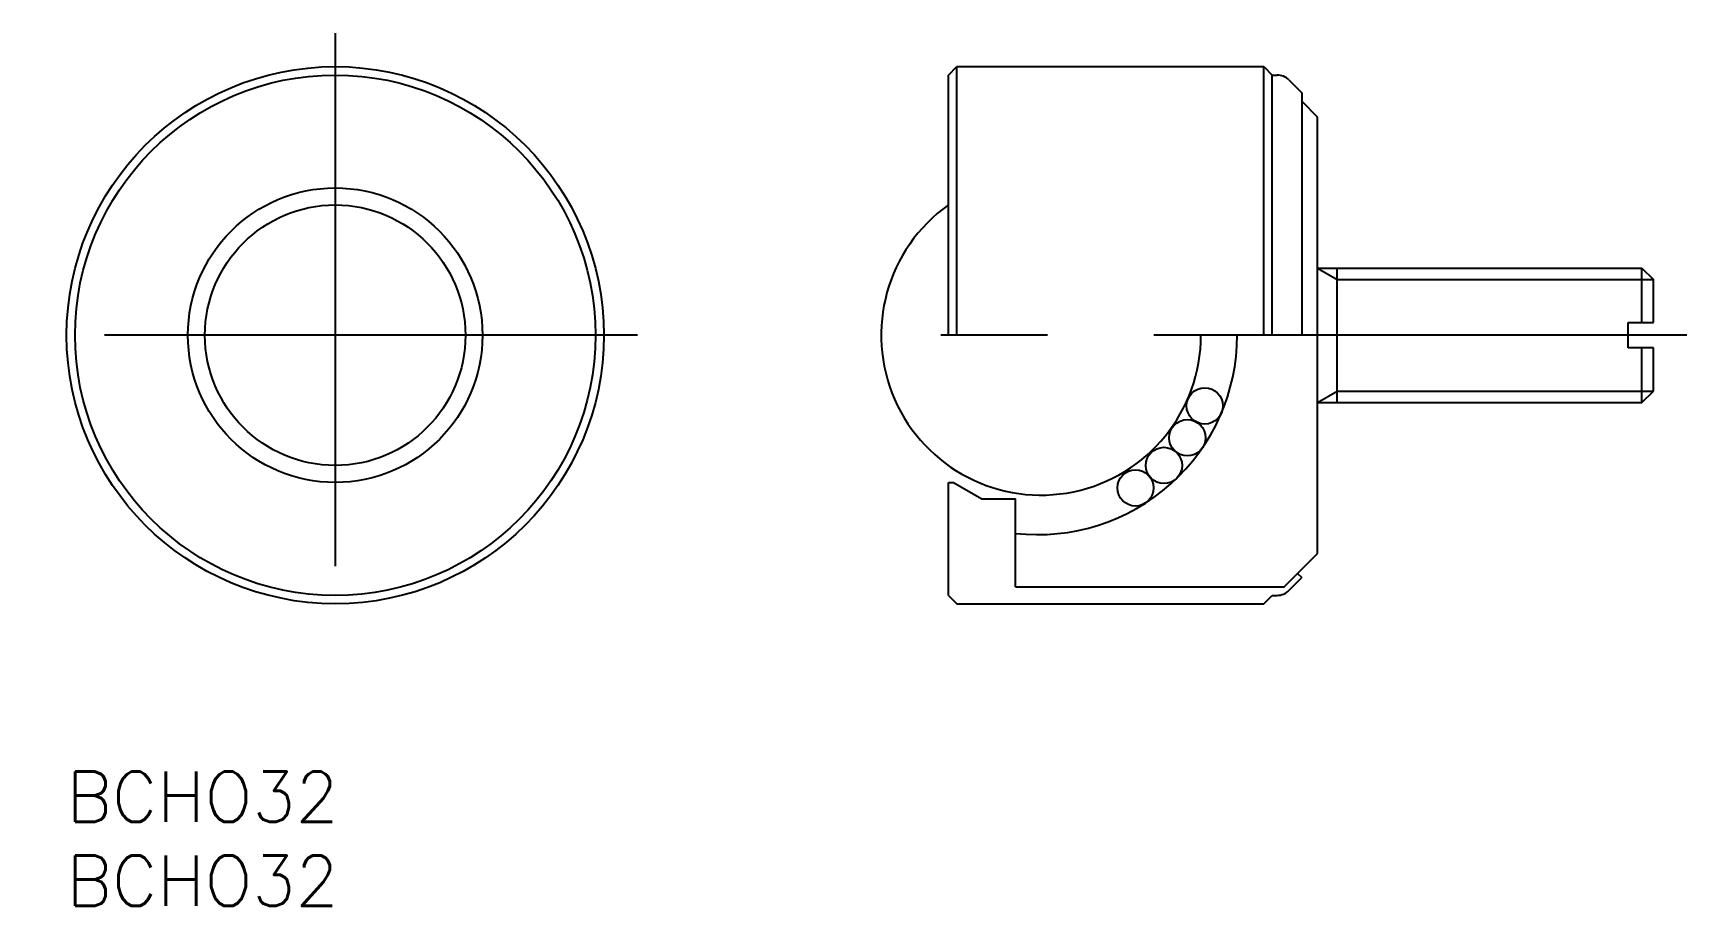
# Model space of a CAD drawing. Extents: x -18 to 80.5, y -34 to 18.
import ezdxf

# ---------------------------------------------------------------- set-up
doc = ezdxf.new("R2010")
doc.units = 0
doc.linetypes.add('CENTER', pattern=[50.8, 31.75, -6.35, 6.35, -6.35])
doc.layers.get('0').update_dxf_attribs({"linetype": 'CONTINUOUS'})
doc.layers.add('CENTER', color=1, linetype='CONTINUOUS')
doc.styles.get("Standard").update_dxf_attribs({"font": 'txt.shx', "height": 3, "bigfont": 'bigfont.shx'})

# ---------------------------------------------------------------- blocks, each defined once
blk = doc.blocks.new('*U2')
at = {"color": 7, "linetype": 'CONTINUOUS'}
blk.add_text('BCHO32', height=3, dxfattribs=at).set_placement((-16, -34))
blk = doc.blocks.new('*U3')
at = {"color": 7, "linetype": 'CONTINUOUS'}
blk.add_text('BCHO32', height=3, dxfattribs=at).set_placement((-16, -29))

msp = doc.modelspace()

# ---------------------------------------------------------------- linework, layer by layer
at = {"color": 7, "linetype": 'CONTINUOUS'}
for p, q in [((36.526, 15.5), (37.026, 16)), ((37.026, 16), (55.326, 16)), ((37.026, 0), (37.026, 16)), ((55.326, 0), (55.326, 16)), ((55.326, 16), (55.826, 15.5)), ((36.526, 0), (36.526, 15.5)), ((55.826, 0), (55.826, 15.5)), ((55.826, 15.5), (56.112, 15.5)), ((56.819, 15.207), (57.586, 14.439)), ((57.586, 14.439), (57.586, 0)), ((57.586, 13.939), (58.526, 13)), ((58.526, -13), (58.526, 13)), ((58.526, 4), (77.849, 4)), ((77.849, 0.75), (77.849, 4)), ((77.849, 4), (78.526, 3.323)), ((78.526, 0.75), (78.526, 3.323)), ((77.026, 0.75), (78.526, 0.75)), ((77.026, -0.75), (77.026, 0.75)), ((78.526, -0.75), (77.026, -0.75)), ((77.849, -4), (77.849, -0.75)), ((78.526, -3.324), (78.526, -0.75)), ((77.849, -4), (78.526, -3.324)), ((58.526, -4), (77.849, -4)), ((36.526, -15.5), (36.526, -8.774)), ((36.526, -8.774), (36.826, -8.774)), ((36.826, -8.774), (38.526, -9.755)), ((38.526, -9.755), (40.526, -9.755)), ((40.526, -15), (40.526, -9.755)), ((56.526, -15), (58.526, -13)), ((56.819, -15.207), (57.586, -14.439)), ((57.336, -14.189), (57.586, -14.439)), ((36.526, -15.5), (37.026, -16)), ((40.526, -15), (56.526, -15)), ((55.326, -16), (55.826, -15.5)), ((55.826, -15.5), (56.112, -15.5)), ((37.026, -16), (55.326, -16))]:
    msp.add_line(p, q, dxfattribs=at)
at = {"color": 3, "linetype": 'CONTINUOUS'}
for p, q in [((58.526, 4), (59.697, 3.323)), ((59.697, -4.026), (59.697, 4)), ((59.697, 3.323), (78.526, 3.323)), ((58.526, -4), (59.697, -3.324)), ((59.697, -3.324), (78.526, -3.324))]:
    msp.add_line(p, q, dxfattribs=at)
at = {"color": 7, "linetype": 'CONTINUOUS'}
for centre, radius in [((0, 0), 16), ((0, 0), 15.5), ((0, 0), 8.774), ((0, 0), 7.759), ((51.8, -4.212), 1.08), ((50.763, -6.107), 1.08), ((49.37, -7.758), 1.08), ((47.676, -9.098), 1.08)]:
    msp.add_circle(centre, radius, dxfattribs=at)
for centre, radius, start, end in [((56.112, 14.5), 1, 45, 90), ((42.051, 0), 9.525, 125.45423, 0), ((41.856, 0), 11.88, 263.5721, 0), ((56.112, -14.5), 1, 270, 315)]:
    msp.add_arc(centre, radius, start, end, dxfattribs=at)
at = {"layer": 'CENTER', "color": 1, "linetype": 'CENTER'}
for p, q in [((0, 18), (0, -18)), ((18, 0), (-18, 0)), ((80.526, 0), (30.526, 0))]:
    msp.add_line(p, q, dxfattribs=at)

# ---------------------------------------------------------------- block references
at = {"color": 7, "linetype": 'CONTINUOUS'}
for name in ['*U3', '*U2']:
    msp.add_blockref(name, (0, 0), dxfattribs=at)

doc.saveas('drawing.dxf')
